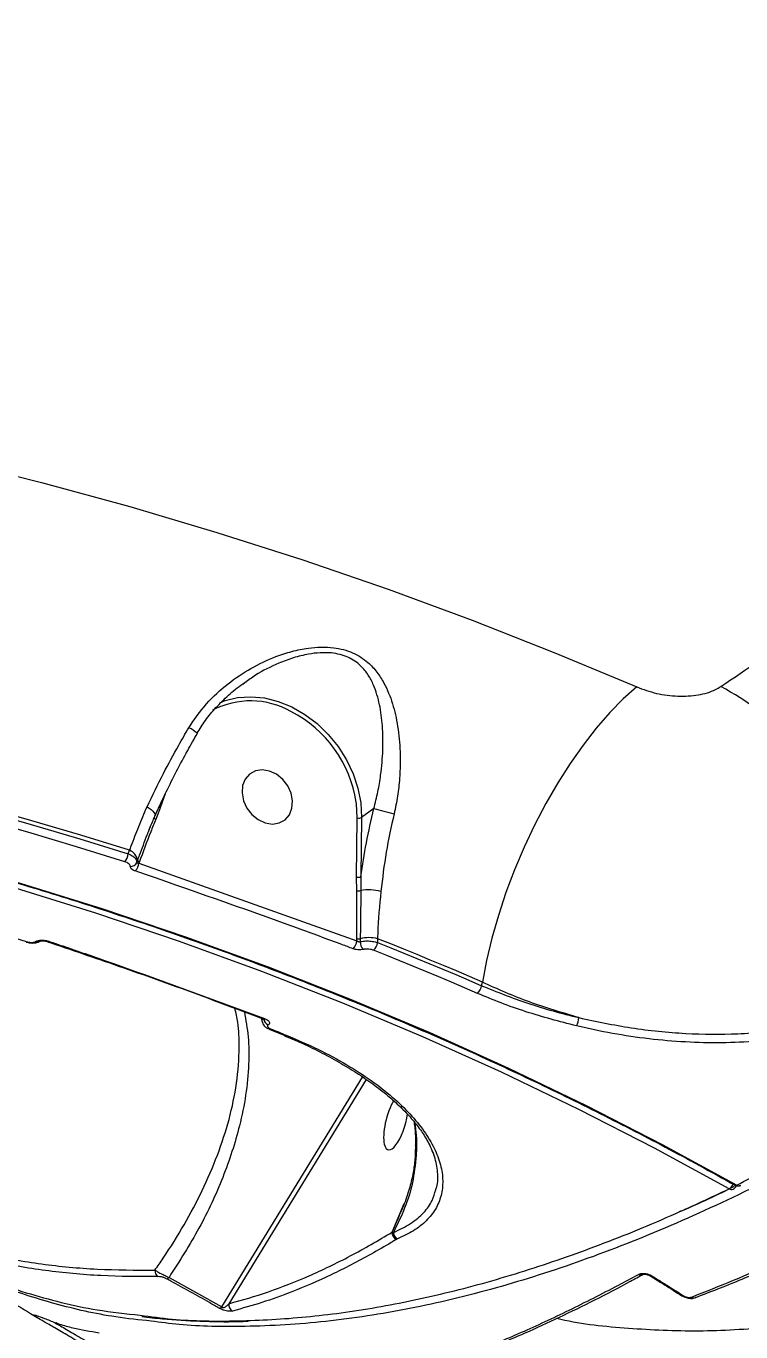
# Model space of a CAD drawing. Header units: millimetres. Extents: x -11024 to 8278, y -7837 to 5770.
# Drawn here: x 4514.1 to 4625.4, y -1402.8 to -1199.4 of the extents above; entities that cross this region are included whole.
import ezdxf

# ---------------------------------------------------------------- set-up
doc = ezdxf.new("R2010")
doc.units = ezdxf.units.MM
doc.layers.add('DIKOM_ОБЪЕКТ', color=7, linetype='Continuous')
doc.layers.add('DIKOM_РАЗМЕР_ОБЪЕКТА', color=7, linetype='Continuous')
doc.styles.add('style1', font='arial.ttf', dxfattribs={"width": 0.8})
doc.dimstyles.new('1-50', dxfattribs={"dimtxt": 300, "dimasz": 200, "dimexe": 100, "dimexo": 0, "dimgap": 100, "dimtad": 1, "dimtxsty": 'style1', "dimcen": 200, "dimclrd": 7, "dimclre": 7, "dimclrt": 7, "dimadec": 1, "dimazin": 2, "dimtfac": 1, "dimtmove": 0, "dimatfit": 2, "dimfxl": 0, "dimlwd": 25, "dimlwe": 18, "dimarcsym": 0})

# ---------------------------------------------------------------- blocks, each defined once
blk = doc.blocks.new('*D10')
at = {"layer": 'Defpoints', "color": 0, "transparency": 16777216}
for p in [(-7791.31, -186.83), (6174.94, -1432.98), (6174.94, -5371.27)]:
    blk.add_point(p, dxfattribs=at)
at = {"layer": 'DIKOM_РАЗМЕР_ОБЪЕКТА', "color": 7, "lineweight": 18, "transparency": 16777216}
for p, q in [((-7791.31, -186.83), (-7791.31, -5471.27)), ((6174.94, -1432.98), (6174.94, -5471.27))]:
    blk.add_line(p, q, dxfattribs=at)
at = {"layer": 'DIKOM_РАЗМЕР_ОБЪЕКТА', "color": 7, "lineweight": 25, "transparency": 16777216}
blk.add_line((-7591.31, -5371.27), (5974.94, -5371.27), dxfattribs=at)
at = {"layer": 'DIKOM_РАЗМЕР_ОБЪЕКТА', "color": 7, "transparency": 16777216}
for points in [[(-7591.31, -5337.93), (-7591.31, -5404.6), (-7791.31, -5371.27)], [(5974.94, -5337.93), (5974.94, -5404.6), (6174.94, -5371.27)]]:
    blk.add_solid(points, dxfattribs=at)
at = {"layer": 'DIKOM_РАЗМЕР_ОБЪЕКТА', "color": 7, "transparency": 16777216, "insert": (-1343.68, -5118.1), "char_height": 300, "attachment_point": 5, "style": 'style1'}
blk.add_mtext('14000', dxfattribs=at)

msp = doc.modelspace()

# ---------------------------------------------------------------- linework, layer by layer
at = {"layer": 'DIKOM_ОБЪЕКТ', "color": 7, "linetype": 'Continuous', "lineweight": 15}
for p, q in [((4548.156, -1301.685), (4547.803, -1301.936)), ((4535.748, -1319.007), (4534.96, -1321.166)), ((4534.96, -1321.166), (4534.258, -1322.972)), ((4568.241, -1321.28), (4566.333, -1322.671)), ((4565.549, -1331.964), (4565.653, -1322.745)), ((4566.333, -1322.671), (4566.228, -1331.89)), ((4529.988, -1328.327), (4530.187, -1327.783)), ((4531.68, -1329.672), (4531.643, -1329.774)), ((4531.643, -1329.774), (4565.585, -1341.9)), ((4565.563, -1334.085), (4565.549, -1331.964)), ((4514.094, -1342.082), (4514.075, -1342.078)), ((4515.556, -1341.99), (4515.568, -1341.981)), ((4517.409, -1341.997), (4517.4, -1341.994)), ((4565.585, -1341.9), (4565.588, -1341.565)), ((4566.116, -1341.559), (4566.11, -1342.03)), ((4568.819, -1341.55), (4568.81, -1342.16)), ((4585.017, -1348.877), (4585.138, -1348.313)), ((4550.724, -1353.961), (4550.784, -1354.456)), ((4551.001, -1354.026), (4550.99, -1354.022)), ((4551.793, -1354.953), (4551.779, -1354.961)), ((4551.903, -1355.624), (4554.371, -1356.618)), ((4544.573, -1398.91), (4566.488, -1363.1)), ((4567.045, -1363.47), (4545.658, -1398.416)), ((4574.739, -1373.787), (4574.686, -1374.966)), ((4574.873, -1374.122), (4574.832, -1375.312)), ((4571.088, -1387.271), (4572.97, -1382.792)), ((4571.088, -1387.271), (4571.102, -1387.248)), ((4571.102, -1387.248), (4571.477, -1386.382)), ((4571.102, -1387.248), (4571.299, -1387.308)), ((4571.753, -1388.393), (4571.734, -1388.405)), ((4571.909, -1388.313), (4571.753, -1388.393)), ((4536.333, -1394.313), (4544.573, -1398.91)), ((4618.372, -1397.456), (4618.356, -1397.462)), ((4518.62, -1401.376), (4518.725, -1401.415)), ((4518.737, -1401.434), (4518.62, -1401.376)), ((4518.725, -1401.415), (4518.737, -1401.419)), ((4518.912, -1401.497), (4518.912, -1401.497))]:
    msp.add_line(p, q, dxfattribs=at)
at = {"layer": 'DIKOM_ОБЪЕКТ', "color": 7, "linetype": 'Continuous', "lineweight": 15, "flags": 128}
for points in [[(4417.053, -1252.07), (4431.572, -1253.86), (4446, -1255.933), (4460.328, -1258.288), (4474.549, -1260.924), (4488.655, -1263.839), (4502.638, -1267.033), (4516.491, -1270.502), (4530.205, -1274.245), (4543.774, -1278.261), (4557.189, -1282.546), (4570.445, -1287.099), (4583.532, -1291.917), (4596.444, -1296.997), (4609.174, -1302.337)], [(4544.22, -1304.791), (4545.064, -1304.466), (4547.02, -1303.993), (4549.082, -1303.854), (4551.205, -1304.054), (4553.343, -1304.588), (4555.449, -1305.444), (4557.477, -1306.603), (4559.383, -1308.04), (4561.124, -1309.724), (4562.662, -1311.617), (4563.965, -1313.679), (4565.002, -1315.864), (4565.753, -1318.124), (4566.199, -1320.41), (4566.333, -1322.671)], [(4609.174, -1302.337), (4607.074, -1304.197), (4604.969, -1306.338), (4602.877, -1308.741), (4600.817, -1311.383), (4598.809, -1314.242), (4596.87, -1317.29), (4595.018, -1320.5), (4593.271, -1323.842), (4591.643, -1327.287), (4590.151, -1330.803), (4588.807, -1334.357), (4587.624, -1337.917), (4586.612, -1341.452), (4585.781, -1344.928), (4585.138, -1348.313)], [(4623.56, -1380.519), (4611.968, -1374.205), (4600.15, -1368.153), (4588.113, -1362.368), (4575.865, -1356.854), (4563.415, -1351.614), (4550.769, -1346.651), (4537.938, -1341.969), (4524.928, -1337.57), (4511.748, -1333.459), (4498.408, -1329.637), (4484.916, -1326.107), (4471.28, -1322.871), (4457.51, -1319.931), (4443.615, -1317.29), (4429.604, -1314.948), (4415.485, -1312.909), (4401.269, -1311.172), (4386.964, -1309.739), (4372.58, -1308.611), (4358.127, -1307.789), (4343.613, -1307.273)], [(4343.985, -1306.461), (4358.542, -1306.978), (4373.039, -1307.803), (4387.467, -1308.934), (4401.815, -1310.371), (4416.074, -1312.113), (4430.235, -1314.159), (4444.289, -1316.507), (4458.226, -1319.157), (4472.037, -1322.105), (4485.714, -1325.351), (4499.247, -1328.892), (4512.628, -1332.725), (4525.847, -1336.849), (4538.896, -1341.261), (4551.766, -1345.957), (4564.45, -1350.935), (4576.938, -1356.191), (4589.223, -1361.722), (4601.296, -1367.525), (4613.149, -1373.595), (4624.776, -1379.928)], [(4530.187, -1327.783), (4522.612, -1325.43), (4514.985, -1323.168), (4507.308, -1321), (4499.581, -1318.926), (4491.808, -1316.945), (4483.988, -1315.058), (4476.125, -1313.267), (4468.219, -1311.57)], [(4529.457, -1329.562), (4521.937, -1327.227), (4514.364, -1324.983), (4506.742, -1322.831), (4499.071, -1320.772), (4491.354, -1318.805), (4483.591, -1316.931), (4475.785, -1315.151), (4467.937, -1313.465)], [(4468.331, -1312.194), (4476.196, -1313.884), (4484.02, -1315.668), (4491.8, -1317.546), (4499.534, -1319.517), (4507.222, -1321.581), (4514.861, -1323.738), (4522.451, -1325.986), (4529.988, -1328.327)], [(4551.314, -1323.512), (4552.433, -1323.689), (4553.489, -1323.524), (4554.395, -1323.031), (4555.077, -1322.25), (4555.48, -1321.245), (4555.573, -1320.096), (4555.346, -1318.897), (4554.82, -1317.745), (4554.035, -1316.733), (4553.056, -1315.943), (4551.962, -1315.44), (4550.842, -1315.263), (4549.787, -1315.428), (4548.881, -1315.92), (4548.199, -1316.701), (4547.795, -1317.707), (4547.703, -1318.855), (4547.929, -1320.055), (4548.456, -1321.207), (4549.241, -1322.219), (4550.22, -1323.008), (4551.314, -1323.512)], [(4532.912, -1321.004), (4533.249, -1321.222), (4533.544, -1321.446), (4533.789, -1321.671), (4533.975, -1321.889), (4534.098, -1322.094), (4534.153, -1322.28), (4534.139, -1322.44), (4534.13, -1322.465)], [(4565.653, -1322.745), (4565.525, -1320.552), (4565.488, -1320.284)], [(4534.057, -1322.572), (4534.034, -1322.613), (4534.025, -1322.66), (4534.031, -1322.711), (4534.052, -1322.764), (4534.086, -1322.819), (4534.132, -1322.873), (4534.191, -1322.924), (4534.258, -1322.972)], [(4455.206, -1326.576), (4462.741, -1328.191), (4470.235, -1329.897), (4477.687, -1331.694), (4485.096, -1333.582), (4492.459, -1335.559), (4499.775, -1337.626), (4507.042, -1339.782), (4514.26, -1342.027)], [(4568.81, -1342.16), (4570.854, -1342.974), (4572.892, -1343.796), (4574.925, -1344.625), (4576.954, -1345.462), (4578.977, -1346.305), (4580.995, -1347.155), (4583.009, -1348.012), (4585.017, -1348.877)], [(4585.138, -1348.313), (4583.116, -1347.443), (4581.089, -1346.58), (4579.057, -1345.724), (4577.019, -1344.875), (4574.977, -1344.033), (4572.929, -1343.198), (4570.877, -1342.371), (4568.819, -1341.55)], [(4584.363, -1350.066), (4582.359, -1349.203), (4580.351, -1348.348), (4578.337, -1347.5), (4576.318, -1346.658), (4574.294, -1345.824), (4572.265, -1344.997), (4570.232, -1344.177), (4568.193, -1343.364)], [(4552.123, -1355.586), (4552.432, -1355.709), (4552.741, -1355.833), (4553.05, -1355.957), (4553.359, -1356.081), (4553.668, -1356.206), (4553.976, -1356.33), (4554.285, -1356.455), (4554.593, -1356.58)], [(4574.832, -1375.312), (4574.724, -1375.118), (4574.704, -1374.956)], [(4518.913, -1401.497), (4518.883, -1401.487), (4518.725, -1401.415)], [(4518.912, -1401.497), (4518.892, -1401.49), (4518.737, -1401.419)]]:
    msp.add_lwpolyline(points, dxfattribs=at)
at = {"layer": 'DIKOM_ОБЪЕКТ', "color": 7, "linetype": 'Continuous', "lineweight": 15}
for centre, radius, start, end in [((4598.723, -1345.955), 49.63, 45.52651, 61.65935), ((4549.044, -1317.298), 12.795, 60.58416, 117.6722), ((4546.443, -1323.258), 19.275, 8.87526, 62.55364), ((4536.49, -1314.614), 6.606, 50.04034, 63.72196), ((4535.267, -1320.621), 0.625, 220.45247, 240.61535), ((4585.255, -1261.855), 61.813, 254.02295, 257.03465), ((4565.898, -1321.828), 0.949, 255.08243, 297.28708), ((4529.446, -1329.663), 2.02, 8.57284, 68.47288), ((4527.864, -1328.145), 2.132, 318.35642, 355.11463), ((4530.41, -1329.303), 0.992, 263.06496, 337.48973), ((4529.639, -1329.594), 2.012, 315.68452, 354.87866), ((4531.834, -1329.31), 0.393, 187.52922, 247.03627), ((4565.793, -1331.047), 0.949, 255.08596, 297.28851), ((4565.781, -1333.031), 1.076, 258.32445, 292.67336), ((4567.357, -1342.223), 8.28, 76.1636, 98.05801), ((4514.112, -1341.86), 0.223, 265.30128, 311.45744), ((4515.82, -1341.279), 0.758, 249.5864, 303.28241), ((4515.833, -1341.268), 0.76, 249.63013, 301.81748), ((4517.456, -1341.768), 0.233, 258.3416, 309.95927), ((4563.506, -1341.641), 2.095, 315.24283, 352.91099), ((4565.838, -1340.457), 1.136, 257.30359, 284.14039), ((4567.692, -1342.111), 1.584, 177.07949, 225.06918), ((4567.484, -1347.087), 5.695, 76.4451, 103.90485), ((4566.827, -1341.903), 2, 313.07601, 352.62347), ((4583.088, -1348.591), 1.95, 310.84817, 351.56774), ((4551.05, -1353.804), 0.227, 257.56033, 310.72372), ((4552.227, -1353.875), 1.175, 186.82647, 247.62308), ((4552.241, -1353.865), 1.176, 189.6247, 247.61073), ((4594.881, -1353.079), 5.349, 337.22631, 351.68174), ((4551.974, -1355.385), 0.25, 254.65715, 306.55917), ((4554.445, -1356.378), 0.251, 252.91652, 306.34192), ((4622.72, -1379.133), 1.62, 301.2092, 335.75246), ((4623.916, -1379.97), 0.654, 237.03985, 293.94597), ((4623.746, -1379.668), 1, 295.78912, 338.34506), ((4624.602, -1379.649), 0.328, 246.26742, 301.92444), ((4624.96, -1379.078), 1, 240.68281, 255.33764), ((4624.96, -1379.078), 1, 255.33764, 296.06625), ((4625.133, -1379.369), 0.663, 237.44481, 293.69031), ((4572.173, -1387.403), 1.094, 173.07591, 246.32946), ((4572.18, -1387.392), 1.087, 172.39042, 246.91018), ((4572.424, -1387.312), 1.125, 179.77285, 242.72632), ((4535.175, -1393.297), 1.041, 173.26929, 239.43083), ((4535.845, -1393.839), 0.681, 275.47345, 315.85548), ((4609.817, -1393.168), 0.773, 240.73856, 298.3206), ((4611.383, -1393.767), 0.318, 240.95387, 292.88346), ((4616.359, -1396.895), 0.316, 244.82678, 293.29074), ((4618.134, -1396.795), 0.704, 236.20072, 288.37732), ((4544.086, -1398.409), 0.699, 274.05917, 314.22632), ((4546.69, -1398.622), 1.052, 168.74668, 242.76669)]:
    msp.add_arc(centre, radius, start, end, dxfattribs=at)
for start_param, end_param in [(0.8598555, 2.5993812), (2.5993812, 5.0572382)]:
    msp.add_ellipse((4571.681, -1369.967), major_axis=(1.226, 4.457), ratio=0.3336051, start_param=start_param, end_param=end_param, dxfattribs=at)
for points, knots in [([(4624.776, -1379.928), (4627.564, -1378.53), (4635.074, -1374.765), (4647.492, -1367.73), (4662.027, -1358.588), (4676.83, -1348.303), (4691.857, -1336.884), (4707.059, -1324.339), (4722.103, -1310.944), (4736.941, -1296.766), (4751.53, -1281.887), (4766.107, -1266.063), (4780.621, -1249.31), (4795.019, -1231.665), (4808.983, -1213.515), (4822.476, -1194.937), (4835.471, -1176.011), (4848.18, -1156.428), (4860.545, -1136.23), (4872.514, -1115.475), (4883.824, -1094.617), (4894.451, -1073.733), (4904.387, -1052.893), (4913.795, -1031.76), (4922.616, -1010.395), (4930.808, -988.869), (4938.188, -967.654), (4944.75, -946.818), (4950.508, -926.416), (4955.553, -906.114), (4959.838, -885.991), (4963.328, -866.121), (4965.835, -847.755), (4967.493, -830.86), (4968.44, -815.373), (4968.769, -800.317), (4968.469, -785.739), (4967.547, -771.795), (4966.01, -758.55), (4964.142, -747.282), (4962.624, -740.568), (4962.006, -737.834)], [0, 0, 0, 0, 0.0156522, 0.0421682, 0.0687046, 0.0952202, 0.1225065, 0.1498146, 0.1771008, 0.2036167, 0.230153, 0.2566687, 0.2839547, 0.311263, 0.3385491, 0.3650651, 0.3916015, 0.4181172, 0.4454032, 0.4727115, 0.4999976, 0.5265136, 0.5530497, 0.5795656, 0.6068517, 0.6341601, 0.661446, 0.6879618, 0.7144981, 0.7410139, 0.7683, 0.7956082, 0.8228943, 0.8459724, 0.8690775, 0.8921826, 0.9155066, 0.9388307, 0.9615639, 0.9843486, 1, 1, 1, 1]), ([(4622.283, -1302.273), (4626.29, -1299.546), (4634.307, -1294.088), (4646.4, -1284.991), (4658.503, -1275.258), (4670.755, -1264.707), (4683.128, -1253.336), (4695.595, -1241.141), (4707.954, -1228.314), (4720.522, -1214.501), (4733.254, -1199.668), (4746.092, -1183.805), (4758.773, -1167.209), (4771.242, -1149.907), (4783.452, -1131.944), (4795.119, -1113.736), (4806.218, -1095.356), (4816.737, -1076.877), (4826.859, -1057.974), (4836.532, -1038.697), (4845.71, -1019.106), (4854.184, -999.649), (4861.944, -980.392), (4868.993, -961.393), (4875.455, -942.326), (4881.281, -923.255), (4886.432, -904.25), (4890.511, -886.947), (4893.681, -871.327), (4896.117, -857.29), (4898.085, -843.498), (4899.576, -830.001), (4900.585, -816.861), (4901.106, -804.075), (4901.175, -791.614), (4900.808, -783.643), (4900.625, -779.657)], [0, 0, 0, 0, 0.0277652, 0.0555638, 0.0833623, 0.1111276, 0.1400312, 0.168973, 0.1979143, 0.2268178, 0.2582447, 0.2896956, 0.3211224, 0.3534671, 0.3858384, 0.418183, 0.4495059, 0.4808531, 0.5121759, 0.5444126, 0.5766757, 0.6089125, 0.640161, 0.6714335, 0.7026821, 0.7348413, 0.7670265, 0.7991857, 0.8241464, 0.8491071, 0.8742669, 0.8994269, 0.9244694, 0.9495121, 0.974756, 1, 1, 1, 1]), ([(4940.747, -965.094), (4939.394, -969.171), (4935.749, -980.154), (4929.216, -998.176), (4920.998, -1019.114), (4912.018, -1040.274), (4902.289, -1061.585), (4891.823, -1082.976), (4880.852, -1103.976), (4869.424, -1124.523), (4857.6, -1144.564), (4845.186, -1164.427), (4832.199, -1184.032), (4818.673, -1203.305), (4804.905, -1221.821), (4790.948, -1239.533), (4776.859, -1256.416), (4762.406, -1272.743), (4747.628, -1288.433), (4732.567, -1303.414), (4717.554, -1317.357), (4702.642, -1330.239), (4687.875, -1342.059), (4673.015, -1353.01), (4658.11, -1363.016), (4643.21, -1372.017), (4628.646, -1379.816), (4614.459, -1386.414), (4600.681, -1391.839), (4587.087, -1396.181), (4573.738, -1399.37), (4560.675, -1401.391), (4548.751, -1402.084), (4539.713, -1401.947), (4534.984, -1401.322), (4533.526, -1401.129)], [0, 0, 0, 0, 0.0182804, 0.0492473, 0.0802381, 0.1112051, 0.1430714, 0.1749638, 0.2068302, 0.2377974, 0.2687881, 0.2997549, 0.3316215, 0.3635138, 0.3953801, 0.4263466, 0.457337, 0.4883039, 0.5201697, 0.5520616, 0.5839278, 0.6148944, 0.6458854, 0.676852, 0.7087181, 0.7406107, 0.7724768, 0.8034436, 0.8344343, 0.8654009, 0.8972673, 0.9291594, 0.9610258, 0.9879768, 1, 1, 1, 1]), ([(4952.295, -1058.88), (4949.914, -1064.716), (4945.151, -1076.396), (4937.405, -1093.877), (4929.243, -1111.274), (4920.285, -1129.256), (4910.477, -1147.771), (4899.777, -1166.746), (4888.595, -1185.407), (4876.982, -1203.665), (4864.988, -1221.429), (4852.774, -1238.454), (4840.363, -1254.714), (4827.787, -1270.214), (4814.953, -1285.082), (4801.918, -1299.25), (4788.74, -1312.647), (4775.19, -1325.47), (4761.288, -1337.623), (4747.069, -1349.033), (4732.86, -1359.424), (4718.917, -1368.627), (4705.274, -1376.647), (4691.957, -1383.538), (4678.812, -1389.41), (4665.903, -1394.243), (4653.291, -1398.016), (4641.097, -1400.699), (4629.348, -1402.288), (4618.026, -1402.871), (4607.164, -1402.307), (4600.048, -1401.565), (4596.707, -1400.729), (4596.693, -1400.726)], [0, 0, 0, 0, 0.0303314, 0.0607001, 0.0910688, 0.1213997, 0.1555311, 0.1897723, 0.2240683, 0.2583626, 0.2926003, 0.3267292, 0.3597779, 0.3929305, 0.4261357, 0.4593393, 0.4924891, 0.5255363, 0.5605684, 0.5956629, 0.6307579, 0.6657902, 0.6993588, 0.7330328, 0.7667613, 0.8004918, 0.8341698, 0.8677409, 0.9006739, 0.9337027, 0.9667811, 0.9998602, 1, 1, 1, 1]), ([(4539.414, -1308.691), (4540.279, -1307.417), (4542.011, -1304.867), (4545.384, -1301.822), (4549.042, -1299.356), (4552.436, -1297.749), (4555.461, -1296.76), (4557.83, -1296.271), (4560.021, -1296.092), (4562.391, -1296.198), (4565.01, -1296.884), (4567.218, -1298.317), (4568.753, -1299.99), (4570.09, -1302.098), (4571.219, -1304.896), (4572.017, -1308.49), (4572.397, -1312.395), (4572.323, -1316.074), (4571.973, -1319.335), (4571.582, -1321.173), (4571.387, -1322.092)], [0, 0, 0, 0, 0.075448, 0.151028, 0.2213871, 0.2917246, 0.3346573, 0.3775456, 0.4104254, 0.4432564, 0.4962473, 0.5490801, 0.5889882, 0.6289735, 0.6969446, 0.765009, 0.8363501, 0.9076295, 0.9538282, 1, 1, 1, 1]), ([(4568.241, -1321.28), (4568.461, -1320.41), (4568.901, -1318.669), (4569.397, -1315.594), (4569.695, -1312.127), (4569.629, -1308.455), (4569.2, -1305.071), (4568.424, -1302.441), (4567.406, -1300.452), (4566.186, -1298.904), (4564.314, -1297.577), (4561.975, -1296.998), (4559.855, -1296.979), (4557.858, -1297.225), (4555.691, -1297.766), (4552.895, -1298.822), (4550.326, -1300.079), (4548.693, -1301.288), (4548.156, -1301.685)], [0, 0, 0, 0, 0.0584142, 0.1168602, 0.2072851, 0.2977775, 0.3827318, 0.4675431, 0.5155524, 0.5634256, 0.6244838, 0.6852316, 0.7239537, 0.762779, 0.8153431, 0.867983, 0.9565685, 1, 1, 1, 1]), ([(4540.729, -1309.549), (4541.137, -1308.882), (4542, -1307.473), (4543.642, -1305.491), (4545.599, -1303.582), (4547.12, -1302.287), (4548.024, -1301.707), (4548.128, -1301.641)], [0, 0, 0, 0, 0.2147376, 0.453822, 0.7046513, 0.9661374, 1, 1, 1, 1]), ([(4609.174, -1302.337), (4610.185, -1302.708), (4612.183, -1303.44), (4615.572, -1303.862), (4618.795, -1303.681), (4621.037, -1303.023), (4622.013, -1302.436), (4622.283, -1302.273)], [0, 0, 0, 0, 0.23852118, 0.47132601, 0.69680091, 0.91599208, 1, 1, 1, 1]), ([(4343.903, -1306.548), (4346.23, -1306.613), (4352.98, -1306.802), (4364.12, -1307.31), (4377.299, -1308.154), (4390.416, -1309.256), (4403.466, -1310.611), (4416.442, -1312.219), (4429.336, -1314.079), (4442.141, -1316.189), (4454.85, -1318.549), (4467.456, -1321.158), (4479.954, -1324.014), (4492.334, -1327.115), (4504.592, -1330.46), (4516.72, -1334.048), (4528.712, -1337.875), (4540.561, -1341.94), (4552.261, -1346.24), (4563.805, -1350.774), (4575.187, -1355.539), (4586.401, -1360.533), (4597.441, -1365.751), (4608.299, -1371.195), (4617.289, -1375.953), (4622.631, -1378.926), (4624.47, -1379.95)], [0, 0, 0, 0, 0.0228203, 0.0661999, 0.1095814, 0.1529617, 0.1963431, 0.2397239, 0.2831046, 0.3264855, 0.3698668, 0.4132479, 0.456629, 0.5000102, 0.5433915, 0.5867729, 0.6301549, 0.6735364, 0.7169187, 0.7603011, 0.8036837, 0.847066, 0.8904496, 0.9338328, 0.9772173, 1, 1, 1, 1]), ([(4532.912, -1321.004), (4533.744, -1319.274), (4535.266, -1316.109), (4537.51, -1311.963), (4538.884, -1309.602), (4539.414, -1308.691)], [0, 0, 0, 0, 0.42512075, 0.77808275, 1, 1, 1, 1]), ([(4534.142, -1322.464), (4534.229, -1322.265), (4534.767, -1321.03), (4535.884, -1318.691), (4537.493, -1315.473), (4539.116, -1312.412), (4540.236, -1310.447), (4540.743, -1309.556)], [0, 0, 0, 0, 0.0473885, 0.2948425, 0.5436296, 0.7931366, 1, 1, 1, 1]), ([(4530.187, -1327.783), (4530.278, -1327.547), (4530.737, -1326.348), (4531.574, -1324.091), (4532.465, -1322.035), (4532.912, -1321.004)], [0, 0, 0, 0, 0.1088927, 0.5528109, 1, 1, 1, 1]), ([(4566.228, -1331.89), (4566.486, -1330.135), (4567.005, -1326.596), (4567.827, -1323.061), (4568.241, -1321.28)], [0, 0, 0, 0, 0.496058, 1, 1, 1, 1]), ([(4571.387, -1322.092), (4570.944, -1324.088), (4570.049, -1328.127), (4569.576, -1332.149), (4569.337, -1334.183)], [0, 0, 0, 0, 0.4942445, 1, 1, 1, 1]), ([(4531.444, -1329.362), (4531.541, -1329.095), (4532.03, -1327.762), (4532.732, -1325.871), (4533.383, -1324.253), (4533.606, -1323.702)], [0, 0, 0, 0, 0.1414568, 0.7073297, 1, 1, 1, 1]), ([(4534.258, -1322.972), (4533.998, -1323.616), (4533.106, -1325.83), (4532.271, -1328.078), (4531.68, -1329.672)], [0, 0, 0, 0, 0.2911763, 1, 1, 1, 1]), ([(4533.121, -1324.895), (4533.198, -1324.687), (4533.495, -1323.881), (4533.868, -1323.072), (4534.144, -1322.472)], [0, 0, 0, 0, 0.25806, 1, 1, 1, 1]), ([(4530.29, -1330.288), (4530.278, -1330.206), (4530.252, -1330.042), (4530.005, -1329.806), (4529.714, -1329.649), (4529.512, -1329.58), (4529.457, -1329.562)], [0, 0, 0, 0, 0.2954132, 0.5903605, 0.8901211, 1, 1, 1, 1]), ([(4529.988, -1328.327), (4530.076, -1328.365), (4530.404, -1328.508), (4530.874, -1328.813), (4531.27, -1329.252), (4531.307, -1329.539), (4531.326, -1329.683)], [0, 0, 0, 0, 0.1092467, 0.4079486, 0.7030983, 1, 1, 1, 1]), ([(4531.079, -1331), (4531.04, -1330.986), (4530.856, -1330.92), (4530.577, -1330.77), (4530.329, -1330.534), (4530.303, -1330.37), (4530.29, -1330.288)], [0, 0, 0, 0, 0.0810178, 0.3908304, 0.6951646, 1, 1, 1, 1]), ([(4531.326, -1329.683), (4531.345, -1329.631), (4531.384, -1329.524), (4531.423, -1329.416), (4531.444, -1329.362)], [0, 0, 0, 0, 0.487623, 1, 1, 1, 1]), ([(4531.326, -1329.683), (4531.334, -1329.702), (4531.35, -1329.741), (4531.452, -1329.771), (4531.558, -1329.778), (4531.628, -1329.774), (4531.643, -1329.774)], [0, 0, 0, 0, 0.2864038, 0.5898265, 0.913795, 1, 1, 1, 1]), ([(4564.994, -1343.116), (4564.416, -1342.901), (4561.526, -1341.823), (4550.237, -1337.656), (4539.498, -1333.925), (4531.079, -1331)], [0, 0, 0, 0, 0.0512278, 0.2561253, 1, 1, 1, 1]), ([(4566.228, -1331.89), (4566.22, -1332.2), (4566.201, -1332.91), (4566.198, -1333.622), (4566.196, -1334.024)], [0, 0, 0, 0, 0.435292, 1, 1, 1, 1]), ([(4565.588, -1341.565), (4565.595, -1340.907), (4565.618, -1338.421), (4565.586, -1335.922), (4565.563, -1334.085)], [0, 0, 0, 0, 0.2646963, 1, 1, 1, 1]), ([(4566.196, -1334.024), (4566.195, -1334.334), (4566.189, -1335.883), (4566.154, -1338.399), (4566.127, -1340.589), (4566.116, -1341.559)], [0, 0, 0, 0, 0.1222818, 0.6114363, 1, 1, 1, 1]), ([(4569.337, -1334.183), (4569.11, -1336.382), (4568.852, -1338.874), (4568.822, -1341.268), (4568.819, -1341.55)], [0, 0, 0, 0, 0.8821382, 1, 1, 1, 1]), ([(4514.077, -1342.073), (4514.274, -1342.126), (4514.702, -1342.241), (4515.421, -1342.225), (4515.951, -1342.127), (4516.182, -1341.932), (4516.222, -1341.898)], [0, 0, 0, 0, 0.265184, 0.575924, 0.9254678, 1, 1, 1, 1]), ([(4514.26, -1342.027), (4514.262, -1342.028), (4514.359, -1342.059), (4514.573, -1342.108), (4514.861, -1342.134), (4515.135, -1342.126), (4515.378, -1342.084), (4515.498, -1342.02), (4515.556, -1341.99)], [0, 0, 0, 0, 0.0042949, 0.2198693, 0.4355772, 0.5681992, 0.7938089, 1, 1, 1, 1]), ([(4515.568, -1341.981), (4515.624, -1341.949), (4515.769, -1341.867), (4516.121, -1341.783), (4516.604, -1341.76), (4517.13, -1341.81), (4517.447, -1341.901), (4517.606, -1341.947)], [0, 0, 0, 0, 0.1342543, 0.3470262, 0.5632452, 0.7817212, 1, 1, 1, 1]), ([(4516.224, -1341.92), (4516.222, -1341.921), (4516.215, -1341.925), (4516.267, -1341.905), (4516.385, -1341.883), (4516.572, -1341.867), (4516.828, -1341.874), (4517.115, -1341.914), (4517.319, -1341.963), (4517.396, -1341.993), (4517.399, -1341.994)], [0, 0, 0, 0, 0.0391247, 0.160597, 0.2749947, 0.4288972, 0.5951303, 0.7891436, 0.9928132, 1, 1, 1, 1]), ([(4517.396, -1342.028), (4521.089, -1343.281), (4530.074, -1346.329), (4541.272, -1350.356), (4548.762, -1353.212), (4550.987, -1354.06)], [0, 0, 0, 0, 0.3290602, 0.8007006, 1, 1, 1, 1]), ([(4517.606, -1341.947), (4518.186, -1342.144), (4521.087, -1343.129), (4532.304, -1346.991), (4542.908, -1350.911), (4551.199, -1353.977)], [0, 0, 0, 0, 0.0517152, 0.2585552, 1, 1, 1, 1]), ([(4565.585, -1341.9), (4565.636, -1341.93), (4565.739, -1341.988), (4565.911, -1342.036), (4566.036, -1342.042), (4566.097, -1342.032), (4566.11, -1342.03)], [0, 0, 0, 0, 0.31314, 0.6197135, 0.9173381, 1, 1, 1, 1]), ([(4566.11, -1342.03), (4566.199, -1342.01), (4566.524, -1341.935), (4567.174, -1341.885), (4568.04, -1341.944), (4568.554, -1342.088), (4568.81, -1342.16)], [0, 0, 0, 0, 0.1105867, 0.4063324, 0.7035013, 1, 1, 1, 1]), ([(4566.574, -1343.232), (4566.534, -1343.241), (4566.353, -1343.282), (4565.981, -1343.309), (4565.462, -1343.263), (4565.15, -1343.165), (4564.994, -1343.116)], [0, 0, 0, 0, 0.0856692, 0.3894169, 0.6948157, 1, 1, 1, 1]), ([(4568.193, -1343.364), (4568.039, -1343.312), (4567.731, -1343.21), (4567.212, -1343.156), (4566.822, -1343.178), (4566.627, -1343.221), (4566.574, -1343.232)], [0, 0, 0, 0, 0.296946, 0.594051, 0.8895161, 1, 1, 1, 1]), ([(4600.174, -1353.853), (4597.578, -1353.081), (4593.646, -1351.912), (4588.696, -1349.957), (4586.324, -1348.861), (4585.138, -1348.313)], [0, 0, 0, 0, 0.4927811, 0.7463918, 1, 1, 1, 1]), ([(4599.813, -1355.15), (4597.148, -1354.449), (4593.111, -1353.388), (4588.023, -1351.587), (4585.583, -1350.573), (4584.363, -1350.066)], [0, 0, 0, 0, 0.4927683, 0.746379, 1, 1, 1, 1]), ([(4585.017, -1348.877), (4587.376, -1349.823), (4590.949, -1351.256), (4596.121, -1352.835), (4598.823, -1353.514), (4600.174, -1353.853)], [0, 0, 0, 0, 0.4928132, 0.7464117, 1, 1, 1, 1]), ([(4651.498, -1350.125), (4650.139, -1350.954), (4647.524, -1352.548), (4643.033, -1354.41), (4638.32, -1355.865), (4633.272, -1356.923), (4627.952, -1357.573), (4622.433, -1357.831), (4616.787, -1357.709), (4611.086, -1357.204), (4605.389, -1356.378), (4601.67, -1355.559), (4599.813, -1355.15)], [0, 0, 0, 0, 0.1070824, 0.2059731, 0.3051823, 0.4040739, 0.5033327, 0.6029129, 0.7021768, 0.8013461, 0.9008321, 1, 1, 1, 1]), ([(4600.174, -1353.853), (4602.876, -1354.432), (4606.971, -1355.308), (4612.562, -1356), (4618.138, -1356.451), (4623.665, -1356.491), (4629.005, -1356.102), (4634.177, -1355.418), (4639.068, -1354.296), (4643.55, -1352.738), (4647.212, -1351.158), (4649.477, -1349.776), (4650.807, -1348.965)], [0, 0, 0, 0, 0.1468736, 0.2225106, 0.2981459, 0.4449868, 0.5206258, 0.5962622, 0.7424165, 0.8177159, 0.8930194, 1, 1, 1, 1]), ([(4534.141, -1393.175), (4534.569, -1392.565), (4536.195, -1390.242), (4538.756, -1386.13), (4541.586, -1380.77), (4543.95, -1375.289), (4545.779, -1369.707), (4546.971, -1364.07), (4547.328, -1359.016), (4547.19, -1355.11), (4546.752, -1353.121), (4546.592, -1352.394)], [0, 0, 0, 0, 0.0475267, 0.1807845, 0.3140386, 0.448951, 0.5842889, 0.7193939, 0.8539901, 0.9466131, 1, 1, 1, 1]), ([(4548.067, -1352.953), (4548.296, -1354.238), (4548.778, -1356.932), (4548.795, -1361.273), (4548.351, -1365.909), (4547.145, -1371.809), (4544.861, -1378.764), (4541.198, -1386.681), (4537.954, -1391.77), (4536.333, -1394.313)], [0, 0, 0, 0, 0.09301943, 0.19503467, 0.30842289, 0.42183954, 0.61433485, 0.80734658, 1, 1, 1, 1]), ([(4550.841, -1354.45), (4550.824, -1354.381), (4550.789, -1354.241), (4550.894, -1354.112), (4550.949, -1354.046)], [0, 0, 0, 0, 0.4880124, 1, 1, 1, 1]), ([(4550.82, -1354.435), (4550.848, -1354.562), (4550.905, -1354.822), (4551.154, -1355.156), (4551.478, -1355.434), (4551.768, -1355.553), (4551.913, -1355.613)], [0, 0, 0, 0, 0.2249772, 0.4623885, 0.7295494, 1, 1, 1, 1]), ([(4550.989, -1354.025), (4551.008, -1354.031), (4551.092, -1354.059), (4551.188, -1354.112), (4551.255, -1354.157), (4551.254, -1354.157), (4551.254, -1354.157)], [0, 0, 0, 0, 0.1139032, 0.485319, 0.8098942, 1, 1, 1, 1]), ([(4551.199, -1353.977), (4551.34, -1354.039), (4551.624, -1354.162), (4551.895, -1354.398), (4552.006, -1354.634), (4551.955, -1354.825), (4551.838, -1354.917), (4551.793, -1354.953)], [0, 0, 0, 0, 0.2182801, 0.4367632, 0.6530311, 0.8657588, 1, 1, 1, 1]), ([(4551.779, -1354.961), (4551.771, -1354.967), (4551.711, -1355.008), (4551.642, -1355.099), (4551.652, -1355.227), (4551.739, -1355.358), (4551.885, -1355.479), (4552.049, -1355.552), (4552.123, -1355.586)], [0, 0, 0, 0, 0.0340644, 0.2522933, 0.4705707, 0.5979949, 0.8193474, 1, 1, 1, 1]), ([(4554.314, -1356.674), (4554.828, -1356.883), (4556.467, -1357.546), (4559.06, -1358.776), (4562.082, -1360.349), (4564.902, -1362.012), (4567.502, -1363.738), (4569.853, -1365.51), (4571.929, -1367.304), (4573.718, -1369.099), (4575.184, -1370.871), (4576.168, -1372.274), (4576.558, -1373.063), (4576.67, -1373.289)], [0, 0, 0, 0, 0.0464102, 0.1477071, 0.2499212, 0.3527538, 0.4558416, 0.5586591, 0.6607985, 0.7619206, 0.8617768, 0.9602823, 1, 1, 1, 1]), ([(4554.593, -1356.58), (4556.267, -1357.298), (4559.616, -1358.733), (4564.02, -1361.124), (4567.892, -1363.625), (4571.189, -1366.202), (4573.957, -1368.853), (4576.137, -1371.537), (4577.728, -1374.202), (4578.713, -1376.8), (4579.061, -1379.278), (4578.795, -1381.594), (4577.932, -1383.694), (4576.471, -1385.527), (4574.514, -1387.106), (4572.776, -1387.911), (4571.909, -1388.313)], [0, 0, 0, 0, 0.0751088, 0.1502156, 0.2212831, 0.2925783, 0.3636459, 0.4347707, 0.5061232, 0.5772488, 0.6483405, 0.719659, 0.7907515, 0.8604285, 0.9303185, 1, 1, 1, 1]), ([(4574.501, -1370.097), (4574.588, -1370.825), (4574.741, -1372.088), (4574.718, -1373.265), (4574.709, -1373.764)], [0, 0, 0, 0, 0.576317, 1, 1, 1, 1]), ([(4574.568, -1370.177), (4574.67, -1370.849), (4574.876, -1372.199), (4574.874, -1373.479), (4574.873, -1374.122)], [0, 0, 0, 0, 0.4976224, 1, 1, 1, 1]), ([(4617.743, -1397.379), (4622.078, -1395.646), (4630.748, -1392.178), (4644.11, -1385.686), (4657.693, -1378.328), (4666.917, -1372.579), (4671.529, -1369.705)], [0, 0, 0, 0, 0.2486167, 0.497233, 0.748616, 1, 1, 1, 1]), ([(4574.687, -1374.956), (4574.667, -1375.366), (4574.611, -1376.5), (4574.308, -1378.361), (4573.73, -1380.692), (4573.136, -1382.544), (4572.649, -1383.597), (4572.552, -1383.808)], [0, 0, 0, 0, 0.1271854, 0.3513044, 0.6140599, 0.9228664, 1, 1, 1, 1]), ([(4574.873, -1374.122), (4574.86, -1374.104), (4574.778, -1373.995), (4574.705, -1373.871), (4574.747, -1373.773), (4574.749, -1373.768)], [0, 0, 0, 0, 0.15414977, 0.95829506, 1, 1, 1, 1]), ([(4577.868, -1380.7), (4577.927, -1380.54), (4578.243, -1379.683), (4578.224, -1377.933), (4577.818, -1375.547), (4577.031, -1373.889), (4576.651, -1373.088)], [0, 0, 0, 0, 0.07264424, 0.38871973, 0.70471664, 1, 1, 1, 1]), ([(4574.832, -1375.312), (4574.678, -1376.743), (4574.37, -1379.608), (4573.115, -1383.526), (4571.907, -1386.042), (4571.299, -1387.308)], [0, 0, 0, 0, 0.33174261, 0.66384623, 1, 1, 1, 1]), ([(4531.86, -1400.201), (4533.496, -1400.429), (4538.392, -1401.113), (4547.023, -1401.189), (4557.638, -1400.619), (4568.655, -1399.107), (4580.015, -1396.718), (4591.603, -1393.462), (4603.359, -1389.364), (4613.997, -1385.023), (4620.793, -1381.823), (4623.56, -1380.519)], [0, 0, 0, 0, 0.0613987, 0.1836988, 0.3061421, 0.4285845, 0.5521873, 0.6757905, 0.7962814, 0.9170454, 1, 1, 1, 1]), ([(4571.299, -1387.308), (4572.23, -1386.872), (4574.093, -1386), (4576.048, -1384.29), (4577.349, -1382.523), (4577.71, -1381.253), (4577.868, -1380.7)], [0, 0, 0, 0, 0.2744348, 0.5488637, 0.8032619, 1, 1, 1, 1]), ([(4624.357, -1380.179), (4621.636, -1381.51), (4618.749, -1382.922), (4615.93, -1384.058), (4615.768, -1384.124)], [0, 0, 0, 0, 0.94234522, 1, 1, 1, 1]), ([(4571.477, -1386.382), (4571.671, -1385.94), (4572.192, -1384.751), (4572.67, -1383.548), (4572.97, -1382.79)], [0, 0, 0, 0, 0.3709091, 1, 1, 1, 1]), ([(4545.658, -1398.416), (4547.711, -1397.838), (4551.817, -1396.681), (4558.131, -1394.157), (4564.545, -1391.106), (4568.907, -1388.549), (4571.088, -1387.271)], [0, 0, 0, 0, 0.2492679, 0.4985367, 0.7492677, 1, 1, 1, 1]), ([(4618.368, -1397.44), (4620.336, -1396.68), (4624.585, -1395.039), (4631.196, -1392.181), (4638.047, -1389.021), (4642.619, -1386.709), (4644.841, -1385.584)], [0, 0, 0, 0, 0.2267552, 0.4894709, 0.7518355, 1, 1, 1, 1]), ([(4496.149, -1388.943), (4498.616, -1390.291), (4504.313, -1393.405), (4514.025, -1396.842), (4523.449, -1399.304), (4529.61, -1399.961), (4531.86, -1400.201)], [0, 0, 0, 0, 0.2286987, 0.5280923, 0.8277285, 1, 1, 1, 1]), ([(4533.526, -1401.129), (4531.69, -1400.936), (4526.543, -1400.393), (4518.495, -1398.536), (4509.408, -1395.582), (4502.066, -1392.44), (4497.944, -1389.983), (4496.524, -1389.137)], [0, 0, 0, 0, 0.1351045, 0.378796, 0.6247978, 0.8707991, 1, 1, 1, 1]), ([(4500.155, -1388.628), (4502.802, -1389.381), (4508.095, -1390.888), (4516.462, -1392.311), (4525.108, -1393.171), (4531.13, -1393.174), (4534.141, -1393.175)], [0, 0, 0, 0, 0.24912072, 0.49824317, 0.74912088, 1, 1, 1, 1]), ([(4571.734, -1388.405), (4571.472, -1388.564), (4570.158, -1389.359), (4566.757, -1391.323), (4561.572, -1394.008), (4555.911, -1396.456), (4550.788, -1398.303), (4547.735, -1399.139), (4546.209, -1399.557)], [0, 0, 0, 0, 0.0299886, 0.1499468, 0.3900562, 0.6301652, 0.8150822, 1, 1, 1, 1]), ([(4497.365, -1389.759), (4498.244, -1390.256), (4501.524, -1392.111), (4507.304, -1395.481), (4512.573, -1398.601), (4515.431, -1400.362), (4515.781, -1400.577)], [0, 0, 0, 0, 0.1458434, 0.5442917, 0.9442904, 1, 1, 1, 1]), ([(4534.646, -1394.194), (4531.652, -1394.191), (4525.663, -1394.187), (4517.022, -1393.333), (4508.621, -1391.907), (4503.283, -1390.387), (4500.614, -1389.626)], [0, 0, 0, 0, 0.2491207, 0.498242, 0.7491209, 1, 1, 1, 1]), ([(4534.141, -1393.175), (4534.284, -1393.268), (4534.568, -1393.455), (4535.193, -1393.792), (4535.822, -1394.096), (4536.178, -1394.247), (4536.333, -1394.313)], [0, 0, 0, 0, 0.2829514, 0.5675113, 0.8112531, 1, 1, 1, 1]), ([(4535.91, -1394.516), (4535.857, -1394.489), (4535.746, -1394.433), (4535.533, -1394.35), (4535.293, -1394.277), (4534.956, -1394.204), (4534.772, -1394.198), (4534.646, -1394.194)], [0, 0, 0, 0, 0.1212332, 0.252308, 0.4116707, 0.5993501, 1, 1, 1, 1]), ([(4544.135, -1399.106), (4543.638, -1398.821), (4541.153, -1397.398), (4538.407, -1395.871), (4536.143, -1394.643), (4535.91, -1394.516)], [0, 0, 0, 0, 0.1831672, 0.915878, 1, 1, 1, 1]), ([(4586.74, -1404.79), (4587.036, -1404.667), (4588.514, -1404.055), (4592.414, -1402.374), (4598.594, -1399.498), (4604.729, -1396.386), (4608.401, -1394.403), (4609.44, -1393.842)], [0, 0, 0, 0, 0.04137227, 0.20686943, 0.53814992, 0.86942745, 1, 1, 1, 1]), ([(4587.46, -1404.816), (4588.902, -1404.212), (4592.068, -1402.888), (4597.129, -1400.554), (4602.607, -1397.858), (4606.961, -1395.612), (4609.532, -1394.189), (4610.188, -1393.826)], [0, 0, 0, 0, 0.2009589, 0.4410973, 0.6801883, 0.9183983, 1, 1, 1, 1]), ([(4609.44, -1393.842), (4609.588, -1393.783), (4609.834, -1393.686), (4610.352, -1393.679), (4610.821, -1393.759), (4611.225, -1393.9), (4611.423, -1394.013), (4611.507, -1394.061)], [0, 0, 0, 0, 0.3038687, 0.5023406, 0.7016519, 0.8733149, 1, 1, 1, 1]), ([(4610.172, -1393.854), (4610.17, -1393.855), (4610.155, -1393.866), (4610.221, -1393.833), (4610.373, -1393.819), (4610.573, -1393.827), (4610.778, -1393.862), (4610.969, -1393.92), (4611.129, -1393.987), (4611.198, -1394.029), (4611.228, -1394.048)], [0, 0, 0, 0, 0.0184826, 0.2295523, 0.4073184, 0.5552269, 0.6819107, 0.7929472, 0.9096664, 1, 1, 1, 1]), ([(4611.233, -1394.054), (4611.991, -1394.523), (4613.648, -1395.547), (4615.314, -1396.616), (4616.217, -1397.195)], [0, 0, 0, 0, 0.45768124, 1, 1, 1, 1]), ([(4611.507, -1394.061), (4612.003, -1394.37), (4613.66, -1395.401), (4615.321, -1396.451), (4616.484, -1397.186)], [0, 0, 0, 0, 0.2996238, 1, 1, 1, 1]), ([(4616.223, -1397.169), (4616.38, -1397.259), (4616.729, -1397.461), (4617.368, -1397.593), (4617.935, -1397.605), (4618.232, -1397.482), (4618.348, -1397.434)], [0, 0, 0, 0, 0.2397168, 0.5326796, 0.8183276, 1, 1, 1, 1]), ([(4616.484, -1397.186), (4616.531, -1397.213), (4616.65, -1397.283), (4616.896, -1397.379), (4617.195, -1397.441), (4617.503, -1397.448), (4617.658, -1397.404), (4617.743, -1397.379)], [0, 0, 0, 0, 0.1208221, 0.3076089, 0.5228898, 0.7374845, 1, 1, 1, 1]), ([(4546.209, -1399.557), (4546.034, -1399.581), (4545.786, -1399.616), (4545.251, -1399.531), (4544.859, -1399.427), (4544.498, -1399.29), (4544.274, -1399.183), (4544.164, -1399.122), (4544.135, -1399.106)], [0, 0, 0, 0, 0.4029886, 0.5732889, 0.7451471, 0.8533902, 0.9617135, 1, 1, 1, 1]), ([(4544.573, -1398.91), (4544.58, -1398.919), (4544.593, -1398.939), (4544.623, -1398.968), (4544.655, -1398.986), (4544.692, -1398.999), (4544.737, -1399.008), (4544.86, -1399.006), (4545.028, -1398.941), (4545.243, -1398.81), (4545.459, -1398.63), (4545.592, -1398.487), (4545.658, -1398.416)], [0, 0, 0, 0, 0.02547117, 0.05176452, 0.07826785, 0.08646802, 0.11499833, 0.15284671, 0.30298745, 0.49076644, 0.7489917, 1, 1, 1, 1]), ([(4542.613, -1417.386), (4541.075, -1416.349), (4537.998, -1414.274), (4533.756, -1411.501), (4529.874, -1409.025), (4526.4, -1406.865), (4523.304, -1404.985), (4520.652, -1403.412), (4518.467, -1402.139), (4516.8, -1401.174), (4515.647, -1400.498), (4515.353, -1400.293), (4515.206, -1400.19)], [0, 0, 0, 0, 0.104367, 0.2087299, 0.3074822, 0.4065502, 0.5053031, 0.604135, 0.7032827, 0.802115, 0.9008995, 1, 1, 1, 1]), ([(4515.398, -1400.159), (4515.512, -1400.192), (4515.791, -1400.271), (4516.841, -1400.671), (4518.028, -1401.142), (4518.62, -1401.376)], [0, 0, 0, 0, 0.25762374, 0.62936488, 1, 1, 1, 1]), ([(4518.412, -1401.294), (4518.944, -1401.603), (4520.023, -1402.229), (4522.27, -1403.543), (4524.966, -1405.151), (4528.079, -1407.05), (4532.086, -1409.556), (4537.12, -1412.795), (4541.263, -1415.58), (4543.335, -1416.973)], [0, 0, 0, 0, 0.12335391, 0.25004187, 0.3767107, 0.50378473, 0.63045626, 0.81522807, 1, 1, 1, 1]), ([(4518.737, -1401.419), (4518.909, -1401.474), (4519.766, -1401.752), (4521.919, -1402.364), (4524.061, -1402.706), (4525.441, -1402.927)], [0, 0, 0, 0, 0.0816822, 0.4084208, 1, 1, 1, 1]), ([(4518.737, -1401.434), (4518.747, -1401.438), (4518.806, -1401.461), (4518.865, -1401.48), (4518.914, -1401.496)], [0, 0, 0, 0, 0.1644143, 1, 1, 1, 1]), ([(4532.096, -1400.414), (4533.163, -1400.542), (4536.128, -1400.898), (4541.132, -1401.149), (4545.58, -1401.26), (4548.12, -1401.158), (4548.635, -1401.137)], [0, 0, 0, 0, 0.19975463, 0.55505089, 0.90961297, 1, 1, 1, 1])]:
    msp.add_open_spline(points, degree=3, knots=knots, dxfattribs=at)

# ---------------------------------------------------------------- dimensions: what is measured, and where the dimension line sits
at = {"layer": 'DIKOM_РАЗМЕР_ОБЪЕКТА'}
dim = msp.add_linear_dim(base=(6174.942, -5371.267), p1=(-7791.307, -186.829), p2=(6174.942, -1432.983), text='14000', dimstyle='1-50', dxfattribs=at)
dim.commit()
dim.dimension.update_dxf_attribs({"geometry": '*D10', "text_midpoint": (-1343.681, -5371.267), "dimtype": 160})

doc.saveas('drawing.dxf')
